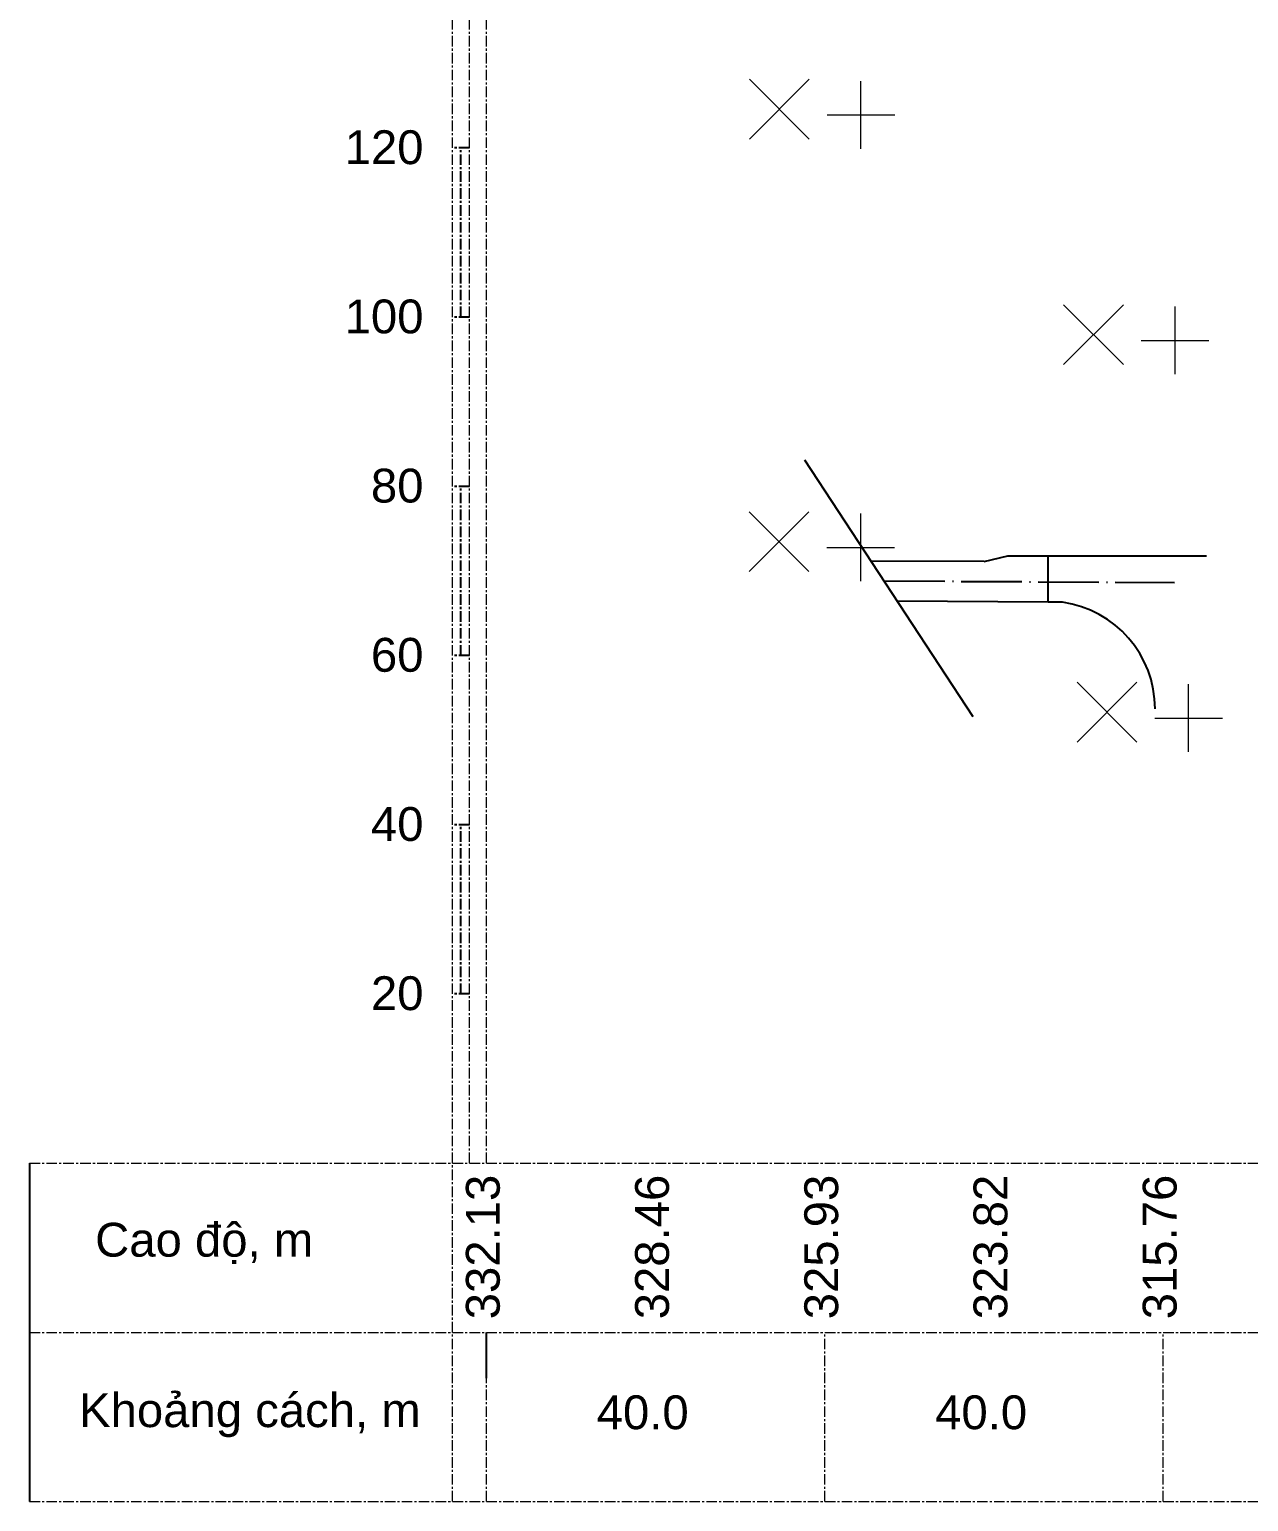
# Model space of a CAD drawing. Header units: inches. Extents: x 444671 to 463716, y 1783086 to 1794968.
# Drawn here: x 457246.5 to 457390.6, y 1788998.4 to 1789172.4 of the extents above; entities that cross this region are included whole.
import ezdxf
from ezdxf.enums import TextEntityAlignment as Align

# ---------------------------------------------------------------- set-up
doc = ezdxf.new("R2010")
doc.units = ezdxf.units.IN
doc.header["$MEASUREMENT"] = 0
doc.linetypes.add('ACAD_ISO04W100', pattern=[30, 24, -3, 0, -3])
doc.linetypes.add('CENTER', pattern=[2, 1.25, -0.25, 0.25, -0.25])
for name, color, linetype in [('4', 4, 'Continuous'), ('CTTRINH', 4, 'Continuous'), ('Khongin', 40, 'Continuous'), ('PBASE', 140, 'Continuous'), ('Tam', 1, 'CENTER'), ('Text', 3, 'Continuous'), ('Tim', 1, 'ACAD_ISO04W100')]:
    doc.layers.add(name, color=color, linetype=linetype)
for name, color, linetype, lineweight in [('PEGCT', 7, 'Continuous', 15), ('PGRIDT', 7, 'Continuous', 15), ('thoc', 252, 'Continuous', 13)]:
    doc.layers.add(name, color=color, linetype=linetype, lineweight=lineweight)
doc.styles.add('2', font='', dxfattribs={"height": 4})
doc.styles.add('25', font='', dxfattribs={"height": 5})
doc.styles.get('2').set_extended_font_data('.VnArial')
doc.styles.get('25').set_extended_font_data('.VnArial')
doc.linetypes.add('DB1A', pattern='A,0.8,["Y",Standard,S=0.18,R=180,X=0.15,Y=0.18],-0.14', length=0.94)
doc.linetypes.add('NEN_DA1', pattern='A,1.5,-0.15,["Y",Standard,S=0.2,R=0,X=-0.15,Y=-0.2],-0.005', length=1.655)

# ---------------------------------------------------------------- blocks, each defined once
blk = doc.blocks.new('A$C7D350064')
at = {"lineweight": 20}
for p, q in [((-917.83, 0), (-917.83, 332.13)), ((-971.83, 0), (75.99, 0)), ((-971.83, -20), (75.99, -20)), ((-971.83, -40), (75.99, -40))]:
    blk.add_line(p, q, dxfattribs=at)
for points in [[(-921.83, -40), (-921.83, 140), (-921.83, 260), (-921.83, 340)], [(-919.83, 0), (-919.83, 140), (-919.83, 260), (-919.83, 340)], [(-917.83, -40), (-917.83, -20)], [(-877.83, -40), (-877.83, -20)], [(-837.83, -40), (-837.83, -20)]]:
    blk.add_lwpolyline(points, dxfattribs=at)
for points in [[(-919.83, 120), (-921.83, 120)], [(-920.83, 100), (-920.83, 120)], [(-919.83, 100), (-921.83, 100)], [(-919.83, 80), (-921.83, 80)], [(-920.83, 60), (-920.83, 80)], [(-919.83, 60), (-921.83, 60)], [(-919.83, 40), (-921.83, 40)], [(-920.83, 20), (-920.83, 40)], [(-919.83, 20), (-921.83, 20)]]:
    blk.add_lwpolyline(points)
at = {"layer": 'PBASE'}
blk.add_line((-917.83, -25.4), (-917.83, -20), dxfattribs=at)
blk.add_lwpolyline([(-971.83, 0), (-971.83, -40)], dxfattribs=at)
at = {"layer": 'thoc'}
for points in [[(-879.67, 128.13), (-886.74, 121.06)], [(-879.67, 121.06), (-886.74, 128.13)], [(-873.56, 119.9), (-873.56, 127.9)], [(-877.56, 123.9), (-869.56, 123.9)], [(-842.54, 94.4), (-849.61, 101.47)], [(-842.54, 101.47), (-849.61, 94.4)], [(-836.42, 93.25), (-836.42, 101.25)], [(-840.42, 97.25), (-832.42, 97.25)], [(-879.7, 77.01), (-886.77, 69.94)], [(-879.7, 69.94), (-886.77, 77.01)], [(-873.58, 68.78), (-873.58, 76.78)], [(-877.58, 72.78), (-869.58, 72.78)], [(-840.94, 49.78), (-848.01, 56.85)], [(-840.94, 56.85), (-848.01, 49.78)], [(-834.83, 48.62), (-834.83, 56.62)], [(-838.83, 52.62), (-830.83, 52.62)]]:
    blk.add_lwpolyline(points, dxfattribs=at)
at = {"lineweight": 20, "style": '2'}
for p in [(-899.35, -29.45), (-859.35, -29.45)]:
    blk.add_text('40.0', height=4, dxfattribs=at).set_placement(p, align=Align.MIDDLE_CENTER)
at = {"char_height": 4, "width": 60.1142, "attachment_point": 1, "style": '25'}
for s, insert in [('Cao ®é, m', (-964.07, -7.05)), ('Kho¶ng c¸ch, m', (-965.97, -27.2))]:
    blk.add_mtext(s, dxfattribs=dict(at, insert=insert))
at = {"layer": 'PEGCT', "style": '25'}
for s, p in [('332.13', (-915.05, -9.91)), ('328.46', (-895.05, -9.91)), ('325.93', (-875.05, -9.91)), ('323.82', (-855.05, -9.91)), ('315.76', (-835.05, -9.91))]:
    blk.add_text(s, height=4, rotation=90, dxfattribs=at).set_placement(p, align=Align.BOTTOM_CENTER)
at = {"layer": 'PGRIDT', "style": '25'}
for s, p in [('120', (-925.26, 120.09)), ('100', (-925.26, 100.09)), ('80', (-925.26, 80.09)), ('60', (-925.26, 60.09)), ('40', (-925.26, 40.09)), ('20', (-925.26, 20.09))]:
    blk.add_text(s, height=4, dxfattribs=at).set_placement(p, align=Align.MIDDLE_RIGHT)

msp = doc.modelspace()

# ---------------------------------------------------------------- linework, layer by layer
at = {"layer": '4', "linetype": 'NEN_DA1', "ltscale": 8}
for p, q in [((457359.3734, 1789109.465), (457345.9917, 1789109.5319)), ((457359.3734, 1789109.465), (457362.1481, 1789110.1572)), ((457349.0791, 1789104.8164), (457366.9274, 1789104.7272))]:
    msp.add_line(p, q, dxfattribs=at)
at = {"layer": '4', "linetype": 'DB1A', "ltscale": 8}
msp.add_line((457362.1481, 1789110.1572), (457385.667, 1789110.1572), dxfattribs=at)
msp.add_arc((457366.867, 1789092.0773), 12.7, 0, 82.112239, dxfattribs=at)
at = {"layer": 'CTTRINH', "color": 4, "linetype": 'DB1A'}
for points in [[(457366.9303, 1789104.7272), (457366.9305, 1789104.6572)], [(457368.6099, 1789104.6572), (457366.9305, 1789104.6572)]]:
    msp.add_lwpolyline(points, dxfattribs=at)
at = {"layer": 'Khongin', "color": 6}
msp.add_lwpolyline([(457366.942, 1789104.6572), (457366.942, 1789110.1572)], dxfattribs=at)
at = {"layer": 'Text', "color": 3}
msp.add_lwpolyline([(457358.0621, 1789091.0966), (457338.1852, 1789121.4548)], dxfattribs=at)
at = {"layer": 'Tim', "ltscale": 0.3}
msp.add_lwpolyline([(457347.5354, 1789107.1742), (457381.867, 1789107.0025)], dxfattribs=at)

# ---------------------------------------------------------------- block references
at = {"layer": 'Tam'}
msp.add_blockref('A$C7D350064', (458218.363, 1789038.3548), dxfattribs=at)

doc.saveas('drawing.dxf')
